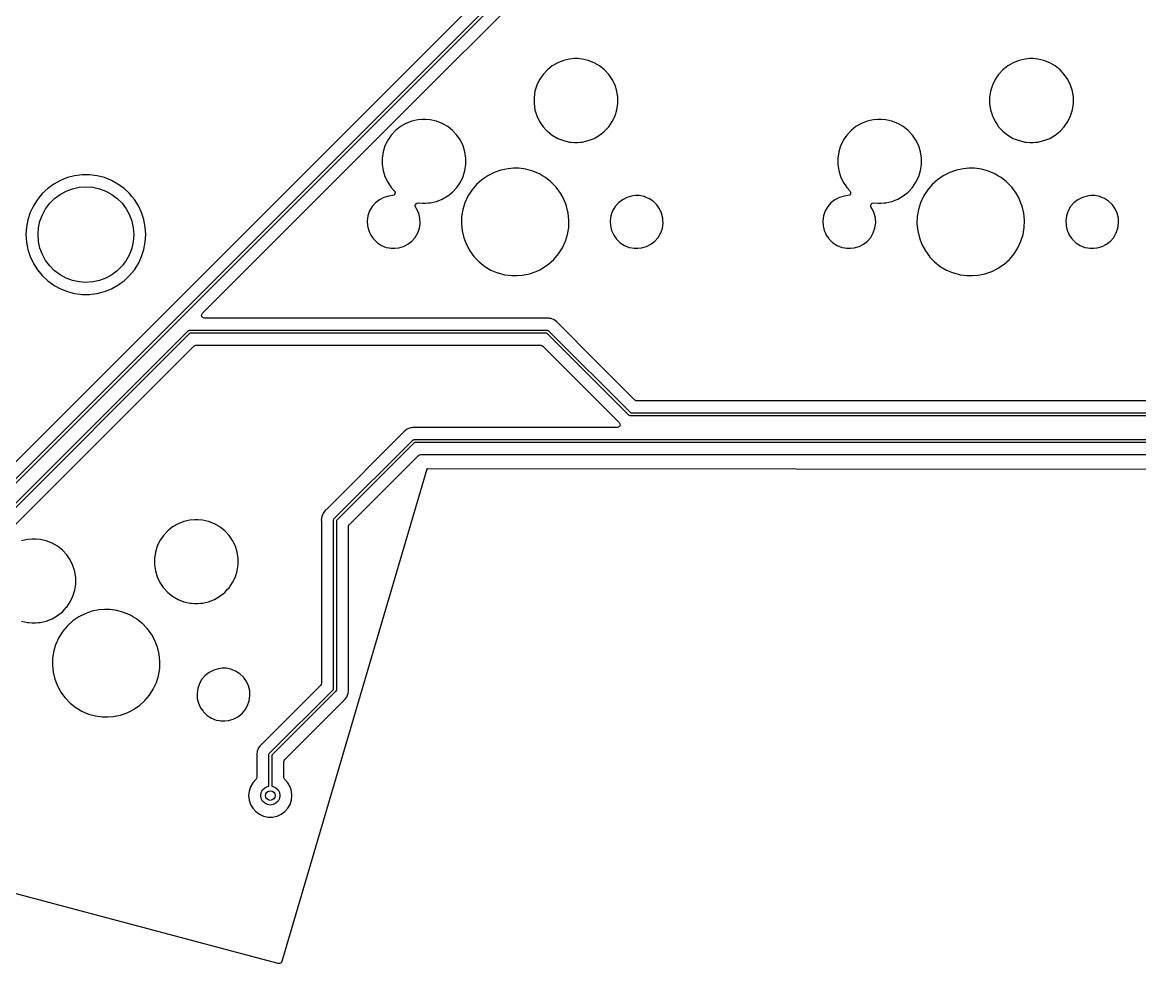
# Model space of a CAD drawing. Extents: x 30 to 259, y -142 to -25.
# Drawn here: x 171.08 to 217.8, y -141.74 to -102.38 of the extents above; entities that cross this region are included whole.
import ezdxf

# ---------------------------------------------------------------- set-up
doc = ezdxf.new("R2010")
doc.units = 0
doc.layers.add('BLACK', color=7, linetype='CONTINUOUS')

msp = doc.modelspace()

# ---------------------------------------------------------------- linework, layer by layer
at = {"layer": 'BLACK', "linetype": 'CONTINUOUS'}
for p, q in [((192.336, -99.2201), (163.262, -128.294)), ((163.358, -128.907), (192.722, -99.5421)), ((192.793, -99.6505), (163.447, -128.996)), ((187.375, -105.776), (192.964, -100.187)), ((193.466, -104.063), (193.239, -104.195)), ((193.71, -103.968), (193.466, -104.063)), ((193.966, -103.909), (193.71, -103.968)), ((194.162, -103.894), (193.966, -103.909)), ((194.293, -103.894), (194.162, -103.894)), ((194.162, -103.894), (194.162, -103.894)), ((194.489, -103.909), (194.293, -103.894)), ((194.293, -103.894), (194.293, -103.894)), ((194.745, -103.968), (194.489, -103.909)), ((194.989, -104.063), (194.745, -103.968)), ((195.216, -104.195), (194.989, -104.063)), ((212.516, -104.063), (212.289, -104.195)), ((212.76, -103.968), (212.516, -104.063)), ((213.016, -103.909), (212.76, -103.968)), ((213.212, -103.894), (213.016, -103.909)), ((213.343, -103.894), (213.212, -103.894)), ((213.212, -103.894), (213.212, -103.894)), ((213.539, -103.909), (213.343, -103.894)), ((213.343, -103.894), (213.343, -103.894)), ((213.795, -103.968), (213.539, -103.909)), ((214.039, -104.063), (213.795, -103.968)), ((214.266, -104.195), (214.039, -104.063)), ((192.855, -104.551), (192.755, -104.698)), ((193.034, -104.358), (192.855, -104.551)), ((193.239, -104.195), (193.034, -104.358)), ((195.421, -104.358), (195.216, -104.195)), ((195.216, -104.195), (195.216, -104.195)), ((195.6, -104.551), (195.421, -104.358)), ((195.421, -104.358), (195.421, -104.358)), ((195.421, -104.358), (195.421, -104.358)), ((195.748, -104.767), (195.6, -104.551)), ((195.6, -104.551), (195.6, -104.551)), ((195.6, -104.551), (195.6, -104.551)), ((211.905, -104.551), (211.805, -104.698)), ((212.084, -104.358), (211.905, -104.551)), ((212.289, -104.195), (212.084, -104.358)), ((214.471, -104.358), (214.266, -104.195)), ((214.266, -104.195), (214.266, -104.195)), ((214.65, -104.551), (214.471, -104.358)), ((214.471, -104.358), (214.471, -104.358)), ((214.471, -104.358), (214.471, -104.358)), ((214.798, -104.767), (214.65, -104.551)), ((214.65, -104.551), (214.65, -104.551)), ((214.65, -104.551), (214.65, -104.551)), ((192.593, -105.004), (192.516, -105.254)), ((192.707, -104.767), (192.593, -105.004)), ((192.755, -104.698), (192.707, -104.767)), ((195.862, -105.004), (195.748, -104.767)), ((195.939, -105.254), (195.862, -105.004)), ((211.643, -105.004), (211.566, -105.254)), ((211.757, -104.767), (211.643, -105.004)), ((211.805, -104.698), (211.757, -104.767)), ((214.912, -105.004), (214.798, -104.767)), ((214.989, -105.254), (214.912, -105.004)), ((192.516, -105.254), (192.477, -105.514)), ((192.477, -105.514), (192.477, -105.776)), ((195.978, -105.514), (195.939, -105.254)), ((195.978, -105.776), (195.978, -105.514)), ((211.566, -105.254), (211.527, -105.514)), ((211.527, -105.514), (211.527, -105.776)), ((215.028, -105.514), (214.989, -105.254)), ((215.028, -105.776), (215.028, -105.514)), ((182.479, -110.672), (187.375, -105.776)), ((192.477, -105.776), (192.516, -106.036)), ((192.516, -106.036), (192.593, -106.286)), ((195.862, -106.286), (195.939, -106.036)), ((195.939, -106.036), (195.978, -105.776)), ((211.527, -105.776), (211.566, -106.036)), ((211.566, -106.036), (211.643, -106.286)), ((214.912, -106.286), (214.989, -106.036)), ((214.989, -106.036), (215.028, -105.776)), ((187.36, -106.508), (187.116, -106.603)), ((187.616, -106.449), (187.36, -106.508)), ((187.812, -106.434), (187.616, -106.449)), ((187.943, -106.434), (187.812, -106.434)), ((187.812, -106.434), (187.812, -106.434)), ((188.139, -106.449), (187.943, -106.434)), ((187.943, -106.434), (187.943, -106.434)), ((188.395, -106.508), (188.139, -106.449)), ((188.639, -106.603), (188.395, -106.508)), ((192.593, -106.286), (192.707, -106.523)), ((192.707, -106.523), (192.79, -106.644)), ((195.6, -106.739), (195.748, -106.523)), ((195.748, -106.523), (195.862, -106.286)), ((206.41, -106.508), (206.166, -106.603)), ((206.666, -106.449), (206.41, -106.508)), ((206.862, -106.434), (206.666, -106.449)), ((206.993, -106.434), (206.862, -106.434)), ((206.862, -106.434), (206.862, -106.434)), ((207.189, -106.449), (206.993, -106.434)), ((206.993, -106.434), (206.993, -106.434)), ((207.445, -106.508), (207.189, -106.449)), ((207.689, -106.603), (207.445, -106.508)), ((211.643, -106.286), (211.757, -106.523)), ((211.757, -106.523), (211.84, -106.644)), ((214.65, -106.739), (214.798, -106.523)), ((214.798, -106.523), (214.912, -106.286)), ((186.684, -106.898), (186.505, -107.091)), ((186.889, -106.735), (186.684, -106.898)), ((187.116, -106.603), (186.889, -106.735)), ((188.866, -106.735), (188.639, -106.603)), ((189.071, -106.898), (188.866, -106.735)), ((188.866, -106.735), (188.866, -106.735)), ((189.25, -107.091), (189.071, -106.898)), ((189.071, -106.898), (189.071, -106.898)), ((189.071, -106.898), (189.071, -106.898)), ((192.79, -106.644), (192.855, -106.739)), ((192.855, -106.739), (193.002, -106.898)), ((193.002, -106.898), (193.034, -106.932)), ((193.034, -106.932), (193.239, -107.095)), ((195.216, -107.095), (195.421, -106.932)), ((195.421, -106.932), (195.584, -106.756)), ((195.584, -106.756), (195.6, -106.739)), ((195.6, -106.739), (195.6, -106.739)), ((195.6, -106.739), (195.6, -106.739)), ((205.734, -106.898), (205.555, -107.091)), ((205.939, -106.735), (205.734, -106.898)), ((206.166, -106.603), (205.939, -106.735)), ((207.916, -106.735), (207.689, -106.603)), ((208.121, -106.898), (207.916, -106.735)), ((207.916, -106.735), (207.916, -106.735)), ((208.3, -107.091), (208.121, -106.898)), ((208.121, -106.898), (208.121, -106.898)), ((208.121, -106.898), (208.121, -106.898)), ((211.84, -106.644), (211.905, -106.739)), ((211.905, -106.739), (212.052, -106.898)), ((212.052, -106.898), (212.084, -106.932)), ((212.084, -106.932), (212.289, -107.095)), ((214.266, -107.095), (214.471, -106.932)), ((214.471, -106.932), (214.634, -106.756)), ((214.634, -106.756), (214.65, -106.739)), ((214.65, -106.739), (214.65, -106.739)), ((214.65, -106.739), (214.65, -106.739)), ((186.333, -107.359), (186.243, -107.544)), ((186.357, -107.307), (186.333, -107.359)), ((186.505, -107.091), (186.357, -107.307)), ((189.398, -107.307), (189.25, -107.091)), ((189.25, -107.091), (189.25, -107.091)), ((189.25, -107.091), (189.25, -107.091)), ((189.512, -107.544), (189.398, -107.307)), ((193.239, -107.095), (193.466, -107.227)), ((193.466, -107.227), (193.634, -107.293)), ((193.634, -107.293), (193.672, -107.307)), ((193.672, -107.307), (193.71, -107.322)), ((193.71, -107.322), (193.966, -107.381)), ((193.966, -107.381), (194.022, -107.385)), ((194.022, -107.385), (194.162, -107.395)), ((194.162, -107.395), (194.162, -107.395)), ((194.162, -107.395), (194.293, -107.395)), ((194.293, -107.395), (194.416, -107.386)), ((194.293, -107.395), (194.293, -107.395)), ((194.416, -107.386), (194.489, -107.381)), ((194.489, -107.381), (194.745, -107.322)), ((194.745, -107.322), (194.989, -107.227)), ((194.989, -107.227), (195.216, -107.095)), ((205.383, -107.359), (205.293, -107.544)), ((205.407, -107.307), (205.383, -107.359)), ((205.555, -107.091), (205.407, -107.307)), ((208.448, -107.307), (208.3, -107.091)), ((208.3, -107.091), (208.3, -107.091)), ((208.3, -107.091), (208.3, -107.091)), ((208.562, -107.544), (208.448, -107.307)), ((212.289, -107.095), (212.516, -107.227)), ((212.516, -107.227), (212.684, -107.293)), ((212.684, -107.293), (212.722, -107.307)), ((212.722, -107.307), (212.76, -107.322)), ((212.76, -107.322), (213.016, -107.381)), ((213.016, -107.381), (213.072, -107.385)), ((213.072, -107.385), (213.212, -107.395)), ((213.212, -107.395), (213.212, -107.395)), ((213.212, -107.395), (213.343, -107.395)), ((213.343, -107.395), (213.466, -107.386)), ((213.343, -107.395), (213.343, -107.395)), ((213.466, -107.386), (213.539, -107.381)), ((213.539, -107.381), (213.795, -107.322)), ((213.795, -107.322), (214.039, -107.227)), ((214.039, -107.227), (214.266, -107.095)), ((186.166, -107.794), (186.127, -108.054)), ((186.243, -107.544), (186.166, -107.794)), ((189.589, -107.794), (189.512, -107.544)), ((189.628, -108.054), (189.589, -107.794)), ((205.216, -107.794), (205.177, -108.054)), ((205.293, -107.544), (205.216, -107.794)), ((208.639, -107.794), (208.562, -107.544)), ((208.678, -108.054), (208.639, -107.794)), ((186.127, -108.054), (186.127, -108.316)), ((186.127, -108.316), (186.166, -108.576)), ((189.589, -108.576), (189.628, -108.316)), ((189.628, -108.316), (189.628, -108.054)), ((205.177, -108.054), (205.177, -108.316)), ((205.177, -108.316), (205.216, -108.576)), ((208.639, -108.576), (208.678, -108.316)), ((208.678, -108.316), (208.678, -108.054)), ((173.267, -108.791), (172.962, -108.869)), ((173.579, -108.751), (173.267, -108.791)), ((173.893, -108.751), (173.579, -108.751)), ((173.579, -108.751), (173.579, -108.751)), ((174.205, -108.791), (173.893, -108.751)), ((173.893, -108.751), (173.893, -108.751)), ((174.51, -108.869), (174.205, -108.791)), ((186.166, -108.576), (186.243, -108.826)), ((186.243, -108.826), (186.357, -109.063)), ((189.398, -109.063), (189.512, -108.826)), ((189.512, -108.826), (189.589, -108.576)), ((190.541, -108.79), (190.293, -108.96)), ((190.809, -108.654), (190.541, -108.79)), ((191.093, -108.555), (190.809, -108.654)), ((191.388, -108.496), (191.093, -108.555)), ((191.612, -108.481), (191.388, -108.496)), ((191.838, -108.481), (191.612, -108.481)), ((191.612, -108.481), (191.612, -108.481)), ((192.136, -108.521), (191.838, -108.481)), ((192.425, -108.6), (192.136, -108.521)), ((192.136, -108.521), (192.136, -108.521)), ((192.136, -108.521), (192.136, -108.521)), ((192.521, -108.641), (192.425, -108.6)), ((192.702, -108.717), (192.521, -108.641)), ((192.826, -108.791), (192.702, -108.717)), ((192.961, -108.87), (192.826, -108.791)), ((205.216, -108.576), (205.293, -108.826)), ((205.293, -108.826), (205.407, -109.063)), ((208.448, -109.063), (208.562, -108.826)), ((208.562, -108.826), (208.639, -108.576)), ((209.591, -108.79), (209.343, -108.96)), ((209.859, -108.654), (209.591, -108.79)), ((210.143, -108.555), (209.859, -108.654)), ((210.438, -108.496), (210.143, -108.555)), ((210.662, -108.481), (210.438, -108.496)), ((210.888, -108.481), (210.662, -108.481)), ((210.662, -108.481), (210.662, -108.481)), ((211.186, -108.521), (210.888, -108.481)), ((211.475, -108.6), (211.186, -108.521)), ((211.186, -108.521), (211.186, -108.521)), ((211.186, -108.521), (211.186, -108.521)), ((211.571, -108.641), (211.475, -108.6)), ((211.752, -108.717), (211.571, -108.641)), ((211.876, -108.791), (211.752, -108.717)), ((212.011, -108.87), (211.876, -108.791)), ((172.139, -109.322), (171.91, -109.537)), ((172.394, -109.137), (172.139, -109.322)), ((172.669, -108.985), (172.394, -109.137)), ((172.962, -108.869), (172.669, -108.985)), ((173.173, -109.333), (173.451, -109.272)), ((173.451, -109.272), (173.736, -109.252)), ((173.736, -109.252), (174.021, -109.272)), ((174.021, -109.272), (174.299, -109.333)), ((174.803, -108.985), (174.51, -108.869)), ((175.078, -109.137), (174.803, -108.985)), ((175.333, -109.322), (175.078, -109.137)), ((175.562, -109.537), (175.333, -109.322)), ((186.357, -109.063), (186.458, -109.211)), ((186.458, -109.211), (186.505, -109.279)), ((186.505, -109.279), (186.521, -109.296)), ((186.521, -109.296), (186.632, -109.416)), ((189.071, -109.472), (189.234, -109.296)), ((189.234, -109.296), (189.25, -109.279)), ((189.25, -109.279), (189.398, -109.063)), ((189.25, -109.279), (189.25, -109.279)), ((189.25, -109.279), (189.25, -109.279)), ((190.071, -109.161), (189.877, -109.391)), ((190.293, -108.96), (190.071, -109.161)), ((193.178, -109.042), (192.961, -108.87)), ((193.196, -109.057), (193.178, -109.042)), ((193.405, -109.273), (193.196, -109.057)), ((193.584, -109.515), (193.405, -109.273)), ((205.407, -109.063), (205.508, -109.211)), ((205.508, -109.211), (205.555, -109.279)), ((205.555, -109.279), (205.571, -109.296)), ((205.571, -109.296), (205.682, -109.416)), ((208.121, -109.472), (208.284, -109.296)), ((208.284, -109.296), (208.3, -109.279)), ((208.3, -109.279), (208.448, -109.063)), ((208.3, -109.279), (208.3, -109.279)), ((208.3, -109.279), (208.3, -109.279)), ((209.121, -109.161), (208.927, -109.391)), ((209.343, -108.96), (209.121, -109.161)), ((212.228, -109.042), (212.011, -108.87)), ((212.246, -109.057), (212.228, -109.042)), ((212.455, -109.273), (212.246, -109.057)), ((212.634, -109.515), (212.455, -109.273)), ((171.709, -109.779), (171.54, -110.045)), ((171.91, -109.537), (171.709, -109.779)), ((172.225, -109.942), (172.426, -109.741)), ((172.426, -109.741), (172.655, -109.569)), ((172.655, -109.569), (172.905, -109.433)), ((172.905, -109.433), (173.173, -109.333)), ((174.299, -109.333), (174.567, -109.433)), ((174.567, -109.433), (174.817, -109.569)), ((174.817, -109.569), (175.046, -109.741)), ((175.046, -109.741), (175.247, -109.942)), ((175.664, -109.66), (175.562, -109.537)), ((175.763, -109.779), (175.664, -109.66)), ((175.932, -110.045), (175.763, -109.779)), ((186.009, -109.794), (185.844, -109.924)), ((186.196, -109.698), (186.009, -109.794)), ((186.398, -109.639), (186.196, -109.698)), ((186.553, -109.624), (186.398, -109.639)), ((186.616, -109.599), (186.553, -109.624)), ((186.657, -109.545), (186.616, -109.599)), ((186.632, -109.416), (186.663, -109.477)), ((186.663, -109.477), (186.657, -109.545)), ((188.395, -109.862), (188.639, -109.767)), ((188.639, -109.767), (188.866, -109.635)), ((188.866, -109.635), (189.071, -109.472)), ((189.715, -109.644), (189.588, -109.917)), ((189.877, -109.391), (189.715, -109.644)), ((193.678, -109.687), (193.584, -109.515)), ((193.728, -109.778), (193.678, -109.687)), ((193.789, -109.937), (193.728, -109.778)), ((196.169, -109.794), (196.004, -109.924)), ((196.356, -109.698), (196.169, -109.794)), ((196.558, -109.639), (196.356, -109.698)), ((196.628, -109.632), (196.558, -109.639)), ((196.715, -109.624), (196.628, -109.632)), ((196.873, -109.624), (196.715, -109.624)), ((197.079, -109.663), (196.873, -109.624)), ((196.873, -109.624), (196.873, -109.624)), ((197.128, -109.683), (197.079, -109.663)), ((197.079, -109.663), (197.079, -109.663)), ((197.079, -109.663), (197.079, -109.663)), ((197.274, -109.742), (197.128, -109.683)), ((197.451, -109.855), (197.274, -109.742)), ((205.059, -109.794), (204.894, -109.924)), ((205.246, -109.698), (205.059, -109.794)), ((205.448, -109.639), (205.246, -109.698)), ((205.603, -109.624), (205.448, -109.639)), ((205.666, -109.599), (205.603, -109.624)), ((205.707, -109.545), (205.666, -109.599)), ((205.682, -109.416), (205.713, -109.477)), ((205.713, -109.477), (205.707, -109.545)), ((207.445, -109.862), (207.689, -109.767)), ((207.689, -109.767), (207.916, -109.635)), ((207.916, -109.635), (208.121, -109.472)), ((208.765, -109.644), (208.638, -109.917)), ((208.927, -109.391), (208.765, -109.644)), ((212.728, -109.687), (212.634, -109.515)), ((212.778, -109.778), (212.728, -109.687)), ((212.839, -109.937), (212.778, -109.778)), ((215.219, -109.794), (215.054, -109.924)), ((215.406, -109.698), (215.219, -109.794)), ((215.608, -109.639), (215.406, -109.698)), ((215.678, -109.632), (215.608, -109.639)), ((215.765, -109.624), (215.678, -109.632)), ((215.923, -109.624), (215.765, -109.624)), ((216.129, -109.663), (215.923, -109.624)), ((215.923, -109.624), (215.923, -109.624)), ((216.178, -109.683), (216.129, -109.663)), ((216.129, -109.663), (216.129, -109.663)), ((216.129, -109.663), (216.129, -109.663)), ((216.324, -109.742), (216.178, -109.683)), ((216.501, -109.855), (216.324, -109.742)), ((171.54, -110.045), (171.406, -110.33)), ((171.917, -110.421), (172.053, -110.171)), ((172.053, -110.171), (172.225, -109.942)), ((175.247, -109.942), (175.419, -110.171)), ((175.419, -110.171), (175.555, -110.421)), ((176.066, -110.33), (175.932, -110.045)), ((185.706, -110.083), (185.601, -110.265)), ((185.844, -109.924), (185.706, -110.083)), ((187.505, -110.053), (187.52, -109.985)), ((187.527, -110.118), (187.505, -110.053)), ((187.52, -109.985), (187.57, -109.937)), ((187.566, -110.172), (187.527, -110.118)), ((187.653, -110.363), (187.566, -110.172)), ((187.566, -110.172), (187.566, -110.172)), ((187.566, -110.172), (187.566, -110.172)), ((187.57, -109.937), (187.638, -109.922)), ((187.638, -109.922), (187.812, -109.935)), ((187.812, -109.935), (187.812, -109.935)), ((187.812, -109.935), (187.943, -109.935)), ((187.943, -109.935), (188.066, -109.926)), ((187.943, -109.935), (187.943, -109.935)), ((188.066, -109.926), (188.139, -109.921)), ((188.139, -109.921), (188.395, -109.862)), ((189.499, -110.204), (189.462, -110.425)), ((189.588, -109.917), (189.499, -110.204)), ((193.836, -110.059), (193.789, -109.937)), ((193.906, -110.351), (193.836, -110.059)), ((195.866, -110.083), (195.761, -110.265)), ((196.004, -109.924), (195.866, -110.083)), ((197.604, -110), (197.451, -109.855)), ((197.451, -109.855), (197.451, -109.855)), ((197.451, -109.855), (197.451, -109.855)), ((197.609, -110.007), (197.604, -110)), ((197.726, -110.172), (197.609, -110.007)), ((197.813, -110.363), (197.726, -110.172)), ((197.726, -110.172), (197.726, -110.172)), ((197.726, -110.172), (197.726, -110.172)), ((204.756, -110.083), (204.651, -110.265)), ((204.894, -109.924), (204.756, -110.083)), ((206.555, -110.053), (206.57, -109.985)), ((206.577, -110.118), (206.555, -110.053)), ((206.57, -109.985), (206.62, -109.937)), ((206.616, -110.172), (206.577, -110.118)), ((206.703, -110.363), (206.616, -110.172)), ((206.616, -110.172), (206.616, -110.172)), ((206.616, -110.172), (206.616, -110.172)), ((206.62, -109.937), (206.688, -109.922)), ((206.688, -109.922), (206.862, -109.935)), ((206.862, -109.935), (206.862, -109.935)), ((206.862, -109.935), (206.993, -109.935)), ((206.993, -109.935), (207.116, -109.926)), ((206.993, -109.935), (206.993, -109.935)), ((207.116, -109.926), (207.189, -109.921)), ((207.189, -109.921), (207.445, -109.862)), ((208.549, -110.204), (208.512, -110.425)), ((208.638, -109.917), (208.549, -110.204)), ((212.886, -110.059), (212.839, -109.937)), ((212.956, -110.351), (212.886, -110.059)), ((214.916, -110.083), (214.811, -110.265)), ((215.054, -109.924), (214.916, -110.083)), ((216.654, -110), (216.501, -109.855)), ((216.501, -109.855), (216.501, -109.855)), ((216.501, -109.855), (216.501, -109.855)), ((216.659, -110.007), (216.654, -110)), ((216.776, -110.172), (216.659, -110.007)), ((216.863, -110.363), (216.776, -110.172)), ((216.776, -110.172), (216.776, -110.172)), ((216.776, -110.172), (216.776, -110.172)), ((171.309, -110.629), (171.25, -110.938)), ((171.406, -110.33), (171.309, -110.629)), ((171.756, -110.967), (171.817, -110.689)), ((171.817, -110.689), (171.917, -110.421)), ((175.555, -110.421), (175.655, -110.689)), ((175.655, -110.689), (175.716, -110.967)), ((176.079, -110.371), (176.066, -110.33)), ((176.16, -110.621), (176.079, -110.371)), ((176.163, -110.629), (176.16, -110.621)), ((176.222, -110.938), (176.163, -110.629)), ((178.611, -114.54), (182.479, -110.672)), ((185.532, -110.464), (185.502, -110.672)), ((185.502, -110.672), (185.512, -110.882)), ((185.601, -110.265), (185.532, -110.464)), ((187.703, -110.568), (187.653, -110.363)), ((187.713, -110.778), (187.703, -110.568)), ((189.449, -110.5), (189.44, -110.778)), ((189.462, -110.425), (189.449, -110.5)), ((193.936, -110.65), (193.906, -110.351)), ((193.926, -110.95), (193.935, -110.672)), ((193.935, -110.672), (193.936, -110.65)), ((195.692, -110.464), (195.662, -110.672)), ((195.662, -110.672), (195.672, -110.882)), ((195.761, -110.265), (195.692, -110.464)), ((197.863, -110.568), (197.813, -110.363)), ((197.868, -110.672), (197.863, -110.568)), ((197.873, -110.778), (197.868, -110.672)), ((204.582, -110.464), (204.552, -110.672)), ((204.552, -110.672), (204.562, -110.882)), ((204.651, -110.265), (204.582, -110.464)), ((206.753, -110.568), (206.703, -110.363)), ((206.763, -110.778), (206.753, -110.568)), ((208.499, -110.5), (208.49, -110.778)), ((208.512, -110.425), (208.499, -110.5)), ((212.986, -110.65), (212.956, -110.351)), ((212.976, -110.95), (212.985, -110.672)), ((212.985, -110.672), (212.986, -110.65)), ((214.742, -110.464), (214.712, -110.672)), ((214.712, -110.672), (214.722, -110.882)), ((214.811, -110.265), (214.742, -110.464)), ((216.913, -110.568), (216.863, -110.363)), ((216.918, -110.672), (216.913, -110.568)), ((216.923, -110.778), (216.918, -110.672)), ((171.25, -110.938), (171.231, -111.252)), ((171.736, -111.252), (171.756, -110.967)), ((175.716, -110.967), (175.736, -111.252)), ((176.241, -111.252), (176.222, -110.938)), ((185.512, -110.882), (185.526, -110.938)), ((185.526, -110.938), (185.562, -111.087)), ((185.562, -111.087), (185.609, -111.189)), ((185.609, -111.189), (185.649, -111.278)), ((187.509, -111.367), (187.614, -111.185)), ((187.614, -111.185), (187.683, -110.986)), ((187.683, -110.986), (187.709, -110.8)), ((187.709, -110.8), (187.713, -110.778)), ((189.44, -110.778), (189.439, -110.8)), ((189.439, -110.8), (189.469, -111.099)), ((189.469, -111.099), (189.539, -111.391)), ((193.876, -111.246), (193.926, -110.95)), ((195.672, -110.882), (195.686, -110.938)), ((195.686, -110.938), (195.722, -111.087)), ((195.722, -111.087), (195.769, -111.189)), ((195.769, -111.189), (195.809, -111.278)), ((197.669, -111.367), (197.774, -111.185)), ((197.774, -111.185), (197.843, -110.986)), ((197.843, -110.986), (197.873, -110.778)), ((204.562, -110.882), (204.576, -110.938)), ((204.576, -110.938), (204.612, -111.087)), ((204.612, -111.087), (204.659, -111.189)), ((204.659, -111.189), (204.699, -111.278)), ((206.559, -111.367), (206.664, -111.185)), ((206.664, -111.185), (206.733, -110.986)), ((206.733, -110.986), (206.759, -110.8)), ((206.759, -110.8), (206.763, -110.778)), ((208.49, -110.778), (208.489, -110.8)), ((208.489, -110.8), (208.519, -111.099)), ((208.519, -111.099), (208.589, -111.391)), ((212.926, -111.246), (212.976, -110.95)), ((214.722, -110.882), (214.736, -110.938)), ((214.736, -110.938), (214.772, -111.087)), ((214.772, -111.087), (214.819, -111.189)), ((214.819, -111.189), (214.859, -111.278)), ((216.719, -111.367), (216.824, -111.185)), ((216.824, -111.185), (216.893, -110.986)), ((216.893, -110.986), (216.923, -110.778)), ((171.231, -111.252), (171.25, -111.566)), ((171.25, -111.566), (171.309, -111.875)), ((171.756, -111.537), (171.736, -111.252)), ((171.817, -111.815), (171.756, -111.537)), ((175.716, -111.537), (175.655, -111.815)), ((175.736, -111.252), (175.716, -111.537)), ((176.163, -111.875), (176.222, -111.566)), ((176.222, -111.566), (176.241, -111.252)), ((185.649, -111.278), (185.751, -111.421)), ((185.751, -111.421), (185.771, -111.45)), ((185.771, -111.45), (185.924, -111.595)), ((185.924, -111.595), (185.924, -111.595)), ((185.924, -111.595), (185.924, -111.595)), ((185.924, -111.595), (186.101, -111.708)), ((187.019, -111.752), (187.206, -111.656)), ((187.206, -111.656), (187.371, -111.526)), ((187.371, -111.526), (187.509, -111.367)), ((189.539, -111.391), (189.647, -111.672)), ((193.66, -111.806), (193.787, -111.533)), ((193.787, -111.533), (193.876, -111.246)), ((195.809, -111.278), (195.911, -111.421)), ((195.911, -111.421), (195.931, -111.45)), ((195.931, -111.45), (196.084, -111.595)), ((196.084, -111.595), (196.084, -111.595)), ((196.084, -111.595), (196.084, -111.595)), ((196.084, -111.595), (196.261, -111.708)), ((197.179, -111.752), (197.366, -111.656)), ((197.366, -111.656), (197.531, -111.526)), ((197.531, -111.526), (197.669, -111.367)), ((204.699, -111.278), (204.801, -111.421)), ((204.801, -111.421), (204.821, -111.45)), ((204.821, -111.45), (204.974, -111.595)), ((204.974, -111.595), (204.974, -111.595)), ((204.974, -111.595), (204.974, -111.595)), ((204.974, -111.595), (205.151, -111.708)), ((206.069, -111.752), (206.256, -111.656)), ((206.256, -111.656), (206.421, -111.526)), ((206.421, -111.526), (206.559, -111.367)), ((208.589, -111.391), (208.697, -111.672)), ((212.71, -111.806), (212.837, -111.533)), ((212.837, -111.533), (212.926, -111.246)), ((214.859, -111.278), (214.961, -111.421)), ((214.961, -111.421), (214.981, -111.45)), ((214.981, -111.45), (215.134, -111.595)), ((215.134, -111.595), (215.134, -111.595)), ((215.134, -111.595), (215.134, -111.595)), ((215.134, -111.595), (215.311, -111.708)), ((216.229, -111.752), (216.416, -111.656)), ((216.416, -111.656), (216.581, -111.526)), ((216.581, -111.526), (216.719, -111.367)), ((171.309, -111.875), (171.404, -112.167)), ((171.917, -112.083), (171.817, -111.815)), ((172.053, -112.333), (171.917, -112.083)), ((175.555, -112.083), (175.419, -112.333)), ((175.655, -111.815), (175.555, -112.083)), ((176.066, -112.174), (176.163, -111.875)), ((186.101, -111.708), (186.101, -111.708)), ((186.101, -111.708), (186.296, -111.787)), ((186.296, -111.787), (186.425, -111.811)), ((186.425, -111.811), (186.502, -111.826)), ((186.502, -111.826), (186.502, -111.826)), ((186.502, -111.826), (186.66, -111.826)), ((186.66, -111.826), (186.817, -111.811)), ((186.66, -111.826), (186.66, -111.826)), ((186.817, -111.811), (187.019, -111.752)), ((189.647, -111.672), (189.791, -111.935)), ((189.791, -111.935), (189.963, -112.168)), ((193.304, -112.289), (193.498, -112.059)), ((193.498, -112.059), (193.66, -111.806)), ((196.261, -111.708), (196.261, -111.708)), ((196.261, -111.708), (196.456, -111.787)), ((196.456, -111.787), (196.585, -111.811)), ((196.585, -111.811), (196.662, -111.826)), ((196.662, -111.826), (196.662, -111.826)), ((196.662, -111.826), (196.82, -111.826)), ((196.82, -111.826), (196.977, -111.811)), ((196.82, -111.826), (196.82, -111.826)), ((196.977, -111.811), (197.179, -111.752)), ((205.151, -111.708), (205.151, -111.708)), ((205.151, -111.708), (205.346, -111.787)), ((205.346, -111.787), (205.475, -111.811)), ((205.475, -111.811), (205.552, -111.826)), ((205.552, -111.826), (205.552, -111.826)), ((205.552, -111.826), (205.71, -111.826)), ((205.71, -111.826), (205.867, -111.811)), ((205.71, -111.826), (205.71, -111.826)), ((205.867, -111.811), (206.069, -111.752)), ((208.697, -111.672), (208.841, -111.935)), ((208.841, -111.935), (209.013, -112.168)), ((212.354, -112.289), (212.548, -112.059)), ((212.548, -112.059), (212.71, -111.806)), ((215.311, -111.708), (215.311, -111.708)), ((215.311, -111.708), (215.506, -111.787)), ((215.506, -111.787), (215.635, -111.811)), ((215.635, -111.811), (215.712, -111.826)), ((215.712, -111.826), (215.712, -111.826)), ((215.712, -111.826), (215.87, -111.826)), ((215.87, -111.826), (216.027, -111.811)), ((215.87, -111.826), (215.87, -111.826)), ((216.027, -111.811), (216.229, -111.752)), ((171.404, -112.167), (171.406, -112.174)), ((171.406, -112.174), (171.528, -112.433)), ((171.528, -112.433), (171.54, -112.459)), ((171.54, -112.459), (171.709, -112.725)), ((172.225, -112.562), (172.053, -112.333)), ((172.426, -112.763), (172.225, -112.562)), ((175.247, -112.562), (175.046, -112.763)), ((175.419, -112.333), (175.247, -112.562)), ((175.763, -112.725), (175.932, -112.459)), ((175.932, -112.459), (176.066, -112.174)), ((189.963, -112.168), (189.97, -112.177)), ((189.97, -112.177), (190.179, -112.393)), ((190.179, -112.393), (190.414, -112.58)), ((190.414, -112.58), (190.673, -112.733)), ((192.892, -112.621), (193.082, -112.49)), ((193.082, -112.49), (193.304, -112.289)), ((209.013, -112.168), (209.02, -112.177)), ((209.02, -112.177), (209.229, -112.393)), ((209.229, -112.393), (209.464, -112.58)), ((209.464, -112.58), (209.723, -112.733)), ((211.942, -112.621), (212.132, -112.49)), ((212.132, -112.49), (212.354, -112.289)), ((171.709, -112.725), (171.91, -112.967)), ((171.91, -112.967), (172.139, -113.182)), ((172.655, -112.935), (172.426, -112.763)), ((172.905, -113.071), (172.655, -112.935)), ((174.817, -112.935), (174.567, -113.071)), ((175.046, -112.763), (174.817, -112.935)), ((175.333, -113.182), (175.562, -112.967)), ((175.562, -112.967), (175.763, -112.725)), ((175.562, -112.967), (175.562, -112.967)), ((175.562, -112.967), (175.562, -112.967)), ((190.673, -112.733), (190.95, -112.85)), ((190.95, -112.85), (190.95, -112.85)), ((190.95, -112.85), (190.95, -112.85)), ((190.95, -112.85), (190.978, -112.858)), ((190.978, -112.858), (191.239, -112.929)), ((191.239, -112.929), (191.537, -112.969)), ((191.537, -112.969), (191.763, -112.969)), ((191.763, -112.969), (191.987, -112.954)), ((191.763, -112.969), (191.763, -112.969)), ((191.987, -112.954), (192.063, -112.939)), ((192.063, -112.939), (192.282, -112.894)), ((192.282, -112.894), (192.566, -112.796)), ((192.566, -112.796), (192.715, -112.72)), ((192.715, -112.72), (192.834, -112.66)), ((192.834, -112.66), (192.892, -112.621)), ((209.723, -112.733), (210, -112.85)), ((210, -112.85), (210, -112.85)), ((210, -112.85), (210, -112.85)), ((210, -112.85), (210.028, -112.858)), ((210.028, -112.858), (210.289, -112.929)), ((210.289, -112.929), (210.587, -112.969)), ((210.587, -112.969), (210.813, -112.969)), ((210.813, -112.969), (211.037, -112.954)), ((210.813, -112.969), (210.813, -112.969)), ((211.037, -112.954), (211.113, -112.939)), ((211.113, -112.939), (211.332, -112.894)), ((211.332, -112.894), (211.616, -112.796)), ((211.616, -112.796), (211.765, -112.72)), ((211.765, -112.72), (211.884, -112.66)), ((211.884, -112.66), (211.942, -112.621)), ((172.139, -113.182), (172.394, -113.367)), ((172.394, -113.367), (172.434, -113.389)), ((172.434, -113.389), (172.669, -113.519)), ((172.669, -113.519), (172.784, -113.564)), ((173.173, -113.171), (172.905, -113.071)), ((173.451, -113.232), (173.173, -113.171)), ((173.736, -113.252), (173.451, -113.232)), ((174.021, -113.232), (173.736, -113.252)), ((174.299, -113.171), (174.021, -113.232)), ((174.567, -113.071), (174.299, -113.171)), ((174.51, -113.635), (174.803, -113.519)), ((174.803, -113.519), (175.078, -113.367)), ((175.078, -113.367), (175.128, -113.331)), ((175.128, -113.331), (175.333, -113.182)), ((172.784, -113.564), (172.962, -113.635)), ((172.962, -113.635), (173.067, -113.662)), ((173.067, -113.662), (173.267, -113.713)), ((173.267, -113.713), (173.5, -113.743)), ((173.5, -113.743), (173.579, -113.752)), ((173.579, -113.752), (173.579, -113.752)), ((173.579, -113.752), (173.893, -113.752)), ((173.893, -113.752), (173.963, -113.744)), ((173.893, -113.752), (173.893, -113.752)), ((173.963, -113.744), (174.205, -113.713)), ((174.205, -113.713), (174.51, -113.635)), ((178.577, -114.647), (178.581, -114.59)), ((178.599, -114.701), (178.577, -114.647)), ((178.581, -114.59), (178.611, -114.54)), ((178.643, -114.738), (178.599, -114.701)), ((178.699, -114.752), (178.643, -114.738)), ((192.995, -114.752), (178.699, -114.752)), ((193.011, -114.751), (192.995, -114.752)), ((193.04, -114.747), (193.011, -114.751)), ((193.077, -114.752), (193.04, -114.747)), ((193.123, -114.758), (193.077, -114.752)), ((193.187, -114.767), (193.123, -114.758)), ((193.324, -114.823), (193.187, -114.767)), ((193.424, -114.9), (193.324, -114.823)), ((193.442, -114.914), (193.424, -114.9)), ((193.459, -114.936), (193.442, -114.914)), ((162.534, -130.746), (178.009, -115.271)), ((178.08, -115.379), (162.605, -130.855)), ((178.009, -115.271), (178.054, -115.252)), ((178.054, -115.252), (193.04, -115.252)), ((193.014, -115.379), (178.08, -115.379)), ((196.453, -118.818), (193.014, -115.379)), ((193.04, -115.252), (193.085, -115.271)), ((193.085, -115.271), (196.524, -118.71)), ((193.46, -114.937), (193.459, -114.936)), ((193.471, -114.949), (193.46, -114.937)), ((195.092, -116.57), (193.471, -114.949)), ((166.358, -127.81), (178.251, -115.916)), ((178.251, -115.916), (178.292, -115.889)), ((178.292, -115.889), (178.339, -115.88)), ((178.339, -115.88), (192.755, -115.88)), ((192.755, -115.88), (192.802, -115.889)), ((192.802, -115.889), (192.843, -115.916)), ((192.843, -115.916), (196.039, -119.112)), ((196.695, -118.173), (195.092, -116.57)), ((196.735, -118.2), (196.695, -118.173)), ((196.782, -118.209), (196.735, -118.2)), ((235.446, -118.209), (196.782, -118.209)), ((196.039, -119.112), (196.069, -119.162)), ((196.466, -118.824), (196.453, -118.818)), ((196.498, -118.837), (196.466, -118.824)), ((255.954, -118.837), (196.498, -118.837)), ((196.524, -118.71), (255.901, -118.71)), ((187.021, -119.521), (183.783, -122.759)), ((187.032, -119.509), (187.021, -119.521)), ((187.05, -119.486), (187.032, -119.509)), ((187.168, -119.395), (187.05, -119.486)), ((187.305, -119.339), (187.168, -119.395)), ((187.36, -119.331), (187.305, -119.339)), ((187.415, -119.324), (187.36, -119.331)), ((187.434, -119.322), (187.415, -119.324)), ((187.452, -119.319), (187.434, -119.322)), ((187.481, -119.323), (187.452, -119.319)), ((187.452, -119.319), (187.452, -119.319)), ((187.497, -119.324), (187.481, -119.323)), ((195.951, -119.324), (187.497, -119.324)), ((196.007, -119.31), (195.951, -119.324)), ((196.051, -119.273), (196.007, -119.31)), ((196.073, -119.219), (196.051, -119.273)), ((196.069, -119.162), (196.073, -119.219)), ((184.105, -123.145), (187.407, -119.843)), ((187.478, -119.951), (184.213, -123.216)), ((187.407, -119.843), (187.452, -119.825)), ((187.407, -119.843), (187.407, -119.843)), ((187.452, -119.825), (256.514, -119.825)), ((256.54, -119.951), (187.478, -119.951)), ((184.75, -123.387), (187.649, -120.488)), ((187.649, -120.488), (187.69, -120.461)), ((187.69, -120.461), (187.737, -120.452)), ((187.737, -120.452), (256.495, -120.452)), ((187.995, -121.067), (181.934, -141.658)), ((187.996, -121.059), (187.995, -121.067)), ((187.997, -121.055), (187.996, -121.059)), ((187.999, -121.05), (187.997, -121.055)), ((188, -121.049), (187.999, -121.05)), ((188.006, -121.049), (188, -121.049)), ((188, -121.049), (188, -121.049)), ((188.011, -121.048), (188.006, -121.049)), ((188.018, -121.05), (188.011, -121.048)), ((258.7, -121.124), (188.018, -121.05)), ((183.713, -122.834), (183.657, -122.906)), ((183.748, -122.788), (183.713, -122.834)), ((183.713, -122.834), (183.713, -122.834)), ((183.771, -122.77), (183.748, -122.788)), ((183.783, -122.759), (183.771, -122.77)), ((177.835, -123.25), (177.59, -123.346)), ((178.09, -123.192), (177.835, -123.25)), ((178.287, -123.177), (178.09, -123.192)), ((178.418, -123.177), (178.287, -123.177)), ((178.287, -123.177), (178.287, -123.177)), ((178.614, -123.192), (178.418, -123.177)), ((178.418, -123.177), (178.418, -123.177)), ((178.87, -123.25), (178.614, -123.192)), ((179.114, -123.346), (178.87, -123.25)), ((183.601, -123.043), (183.581, -123.19)), ((183.581, -123.19), (183.585, -123.219)), ((183.585, -123.219), (183.586, -123.235)), ((183.586, -123.235), (183.586, -130.017)), ((183.657, -122.906), (183.601, -123.043)), ((184.087, -123.19), (184.105, -123.145)), ((184.087, -130.276), (184.087, -123.19)), ((184.105, -123.145), (184.105, -123.145)), ((184.213, -123.216), (184.213, -130.302)), ((177.158, -123.641), (176.98, -123.833)), ((177.363, -123.478), (177.158, -123.641)), ((177.59, -123.346), (177.363, -123.478)), ((179.341, -123.478), (179.114, -123.346)), ((179.351, -123.485), (179.341, -123.478)), ((179.546, -123.641), (179.351, -123.485)), ((179.725, -123.833), (179.546, -123.641)), ((179.546, -123.641), (179.546, -123.641)), ((179.546, -123.641), (179.546, -123.641)), ((184.714, -123.475), (184.723, -123.428)), ((184.714, -130.257), (184.714, -123.475)), ((184.723, -123.428), (184.75, -123.387)), ((171.299, -124.002), (171.044, -124.06)), ((171.496, -123.987), (171.299, -124.002)), ((171.627, -123.987), (171.496, -123.987)), ((171.496, -123.987), (171.496, -123.987)), ((171.823, -124.002), (171.627, -123.987)), ((171.627, -123.987), (171.627, -123.987)), ((172.078, -124.06), (171.823, -124.002)), ((172.323, -124.156), (172.078, -124.06)), ((172.55, -124.287), (172.323, -124.156)), ((176.832, -124.05), (176.718, -124.287)), ((176.924, -123.916), (176.832, -124.05)), ((176.98, -123.833), (176.924, -123.916)), ((179.872, -124.05), (179.725, -123.833)), ((179.725, -123.833), (179.725, -123.833)), ((179.725, -123.833), (179.725, -123.833)), ((179.986, -124.287), (179.872, -124.05)), ((172.755, -124.451), (172.55, -124.287)), ((172.55, -124.287), (172.55, -124.287)), ((172.933, -124.643), (172.755, -124.451)), ((172.755, -124.451), (172.755, -124.451)), ((172.755, -124.451), (172.755, -124.451)), ((172.934, -124.643), (172.933, -124.643)), ((173.081, -124.86), (172.934, -124.643)), ((172.934, -124.643), (172.934, -124.643)), ((176.641, -124.537), (176.602, -124.797)), ((176.718, -124.287), (176.641, -124.537)), ((180.063, -124.537), (179.986, -124.287)), ((180.103, -124.797), (180.063, -124.537)), ((173.177, -125.059), (173.081, -124.86)), ((173.195, -125.097), (173.177, -125.059)), ((173.272, -125.347), (173.195, -125.097)), ((176.602, -124.797), (176.602, -125.059)), ((176.602, -125.059), (176.641, -125.319)), ((180.063, -125.319), (180.103, -125.059)), ((180.103, -125.059), (180.103, -124.797)), ((173.312, -125.607), (173.272, -125.347)), ((173.312, -125.869), (173.312, -125.607)), ((176.641, -125.319), (176.718, -125.569)), ((176.718, -125.569), (176.832, -125.806)), ((179.872, -125.806), (179.986, -125.569)), ((179.986, -125.569), (180.063, -125.319)), ((173.195, -126.379), (173.272, -126.128)), ((173.272, -126.128), (173.312, -125.869)), ((176.832, -125.806), (176.968, -126.005)), ((176.968, -126.005), (176.98, -126.022)), ((176.98, -126.022), (177.158, -126.215)), ((179.546, -126.215), (179.651, -126.101)), ((179.651, -126.101), (179.725, -126.022)), ((179.725, -126.022), (179.872, -125.806)), ((179.725, -126.022), (179.725, -126.022)), ((179.725, -126.022), (179.725, -126.022)), ((173.081, -126.616), (173.195, -126.379)), ((177.158, -126.215), (177.158, -126.215)), ((177.158, -126.215), (177.363, -126.378)), ((177.363, -126.378), (177.59, -126.509)), ((177.59, -126.509), (177.835, -126.605)), ((177.835, -126.605), (178.09, -126.664)), ((178.614, -126.664), (178.87, -126.605)), ((178.87, -126.605), (179.114, -126.509)), ((179.114, -126.509), (179.341, -126.378)), ((179.341, -126.378), (179.546, -126.215)), ((172.55, -127.188), (172.755, -127.025)), ((172.755, -127.025), (172.931, -126.835)), ((172.931, -126.835), (172.933, -126.832)), ((172.933, -126.832), (172.934, -126.832)), ((172.934, -126.832), (173.081, -126.616)), ((172.934, -126.832), (172.934, -126.832)), ((173.99, -127.008), (173.706, -127.106)), ((174.284, -126.948), (173.99, -127.008)), ((174.509, -126.933), (174.284, -126.948)), ((174.734, -126.933), (174.509, -126.933)), ((174.509, -126.933), (174.509, -126.933)), ((175.032, -126.973), (174.734, -126.933)), ((175.322, -127.052), (175.032, -126.973)), ((175.032, -126.973), (175.032, -126.973)), ((175.032, -126.973), (175.032, -126.973)), ((175.417, -127.093), (175.322, -127.052)), ((178.09, -126.664), (178.147, -126.668)), ((178.147, -126.668), (178.287, -126.678)), ((178.287, -126.678), (178.287, -126.678)), ((178.287, -126.678), (178.418, -126.678)), ((178.418, -126.678), (178.54, -126.669)), ((178.418, -126.678), (178.418, -126.678)), ((178.54, -126.669), (178.614, -126.664)), ((171.044, -127.415), (171.299, -127.474)), ((171.299, -127.474), (171.355, -127.478)), ((171.355, -127.478), (171.496, -127.488)), ((171.496, -127.488), (171.496, -127.488)), ((171.496, -127.488), (171.627, -127.488)), ((171.627, -127.488), (171.749, -127.479)), ((171.627, -127.488), (171.627, -127.488)), ((171.749, -127.479), (171.823, -127.474)), ((171.823, -127.474), (172.078, -127.415)), ((172.078, -127.415), (172.323, -127.319)), ((172.323, -127.319), (172.55, -127.188)), ((173.19, -127.412), (172.967, -127.614)), ((173.438, -127.242), (173.19, -127.412)), ((173.706, -127.106), (173.438, -127.242)), ((175.598, -127.17), (175.417, -127.093)), ((175.728, -127.246), (175.598, -127.17)), ((175.857, -127.323), (175.728, -127.246)), ((176.082, -127.501), (175.857, -127.323)), ((176.093, -127.509), (176.082, -127.501)), ((176.302, -127.725), (176.093, -127.509)), ((172.773, -127.843), (172.611, -128.096)), ((172.967, -127.614), (172.773, -127.843)), ((176.48, -127.967), (176.302, -127.725)), ((176.621, -128.224), (176.48, -127.967)), ((172.47, -128.416), (172.396, -128.656)), ((172.485, -128.369), (172.47, -128.416)), ((172.502, -128.332), (172.485, -128.369)), ((172.611, -128.096), (172.502, -128.332)), ((176.624, -128.231), (176.621, -128.224)), ((176.696, -128.416), (176.624, -128.231)), ((176.732, -128.511), (176.696, -128.416)), ((172.396, -128.656), (172.346, -128.952)), ((176.802, -128.803), (176.732, -128.511)), ((176.832, -129.102), (176.802, -128.803)), ((172.346, -128.952), (172.336, -129.253)), ((172.336, -129.253), (172.366, -129.552)), ((176.772, -129.699), (176.822, -129.403)), ((176.822, -129.403), (176.832, -129.102)), ((179.281, -129.406), (179.08, -129.465)), ((179.351, -129.399), (179.281, -129.406)), ((179.438, -129.391), (179.351, -129.399)), ((179.596, -129.391), (179.438, -129.391)), ((179.802, -129.431), (179.596, -129.391)), ((179.596, -129.391), (179.596, -129.391)), ((172.366, -129.552), (172.435, -129.844)), ((172.435, -129.844), (172.543, -130.124)), ((176.683, -129.986), (176.772, -129.699)), ((178.589, -129.85), (178.484, -130.033)), ((178.727, -129.691), (178.589, -129.85)), ((178.893, -129.561), (178.727, -129.691)), ((179.08, -129.465), (178.893, -129.561)), ((179.851, -129.45), (179.802, -129.431)), ((179.802, -129.431), (179.802, -129.431)), ((179.802, -129.431), (179.802, -129.431)), ((179.998, -129.509), (179.851, -129.45)), ((180.175, -129.623), (179.998, -129.509)), ((180.327, -129.768), (180.175, -129.623)), ((180.175, -129.623), (180.175, -129.623)), ((180.175, -129.623), (180.175, -129.623)), ((180.449, -129.939), (180.327, -129.768)), ((180.327, -129.768), (180.327, -129.768)), ((172.543, -130.124), (172.688, -130.388)), ((176.441, -130.44), (176.556, -130.258)), ((176.556, -130.258), (176.683, -129.986)), ((178.416, -130.231), (178.386, -130.44)), ((178.484, -130.033), (178.416, -130.231)), ((180.536, -130.13), (180.449, -129.939)), ((180.449, -129.939), (180.449, -129.939)), ((180.449, -129.939), (180.449, -129.939)), ((180.586, -130.335), (180.536, -130.13)), ((180.596, -130.545), (180.586, -130.335)), ((183.55, -130.105), (181.082, -132.572)), ((181.404, -132.958), (184.087, -130.276)), ((184.195, -130.347), (181.512, -133.029)), ((183.577, -130.064), (183.55, -130.105)), ((183.586, -130.017), (183.577, -130.064)), ((184.213, -130.302), (184.195, -130.347)), ((184.699, -130.449), (184.719, -130.302)), ((184.715, -130.273), (184.714, -130.257)), ((184.719, -130.302), (184.715, -130.273)), ((172.688, -130.388), (172.804, -130.545)), ((172.804, -130.545), (172.866, -130.63)), ((172.866, -130.63), (173.075, -130.846)), ((175.978, -130.943), (176.201, -130.741)), ((176.201, -130.741), (176.395, -130.512)), ((176.395, -130.512), (176.441, -130.44)), ((178.386, -130.44), (178.396, -130.65)), ((178.386, -130.44), (178.386, -130.44)), ((178.396, -130.65), (178.445, -130.854)), ((180.497, -130.952), (180.566, -130.753)), ((180.566, -130.753), (180.596, -130.545)), ((182.649, -132.601), (184.517, -130.733)), ((184.517, -130.733), (184.529, -130.722)), ((184.529, -130.722), (184.552, -130.704)), ((184.552, -130.704), (184.575, -130.675)), ((184.575, -130.675), (184.643, -130.586)), ((184.643, -130.586), (184.699, -130.449)), ((173.075, -130.846), (173.311, -131.032)), ((173.311, -131.032), (173.569, -131.185)), ((173.569, -131.185), (173.846, -131.302)), ((175.178, -131.347), (175.462, -131.248)), ((175.462, -131.248), (175.603, -131.177)), ((175.603, -131.177), (175.73, -131.113)), ((175.73, -131.113), (175.828, -131.045)), ((175.828, -131.045), (175.978, -130.943)), ((178.445, -130.854), (178.486, -130.943)), ((178.486, -130.943), (178.533, -131.045)), ((178.533, -131.045), (178.635, -131.189)), ((178.635, -131.189), (178.655, -131.217)), ((178.655, -131.217), (178.807, -131.362)), ((180.254, -131.293), (180.392, -131.134)), ((180.392, -131.134), (180.497, -130.952)), ((173.846, -131.302), (173.846, -131.302)), ((173.846, -131.302), (173.846, -131.302)), ((173.846, -131.302), (173.847, -131.303)), ((173.847, -131.303), (174.136, -131.382)), ((174.136, -131.382), (174.434, -131.422)), ((174.434, -131.422), (174.659, -131.422)), ((174.659, -131.422), (174.884, -131.407)), ((174.659, -131.422), (174.659, -131.422)), ((174.884, -131.407), (174.957, -131.392)), ((174.957, -131.392), (175.178, -131.347)), ((178.807, -131.362), (178.807, -131.362)), ((178.807, -131.362), (178.807, -131.362)), ((178.807, -131.362), (178.984, -131.476)), ((178.984, -131.476), (178.984, -131.476)), ((178.984, -131.476), (179.179, -131.554)), ((179.179, -131.554), (179.308, -131.579)), ((179.308, -131.579), (179.386, -131.594)), ((179.386, -131.594), (179.386, -131.594)), ((179.386, -131.594), (179.543, -131.594)), ((179.543, -131.594), (179.7, -131.579)), ((179.543, -131.594), (179.543, -131.594)), ((179.7, -131.579), (179.902, -131.519)), ((179.902, -131.519), (180.089, -131.423)), ((180.089, -131.423), (180.254, -131.293)), ((181.011, -132.647), (180.956, -132.719)), ((181.047, -132.601), (181.011, -132.647)), ((181.011, -132.647), (181.011, -132.647)), ((181.07, -132.583), (181.047, -132.601)), ((181.082, -132.572), (181.07, -132.583)), ((182.049, -133.2), (182.649, -132.601)), ((180.899, -132.856), (180.88, -133.003)), ((180.88, -133.003), (180.884, -133.032)), ((180.884, -133.032), (180.885, -133.048)), ((180.885, -133.048), (180.885, -133.946)), ((180.956, -132.719), (180.899, -132.856)), ((181.385, -133.003), (181.404, -132.958)), ((181.385, -134.323), (181.385, -133.003)), ((181.404, -132.958), (181.404, -132.958)), ((181.512, -133.029), (181.512, -134.323)), ((182.013, -133.288), (182.022, -133.241)), ((182.013, -133.946), (182.013, -133.288)), ((182.022, -133.241), (182.049, -133.2)), ((180.852, -134.03), (180.716, -134.181)), ((180.871, -134.003), (180.85, -134.028)), ((180.85, -134.028), (180.852, -134.03)), ((180.885, -133.946), (180.871, -134.003)), ((182.026, -134.003), (182.013, -133.946)), ((182.048, -134.028), (182.026, -134.003)), ((182.046, -134.03), (182.048, -134.028)), ((182.181, -134.181), (182.046, -134.03)), ((180.563, -134.525), (180.543, -134.713)), ((180.622, -134.345), (180.563, -134.525)), ((180.716, -134.181), (180.622, -134.345)), ((181.068, -134.589), (181.125, -134.478)), ((181.125, -134.478), (181.214, -134.389)), ((181.214, -134.389), (181.325, -134.332)), ((181.325, -134.332), (181.385, -134.323)), ((181.512, -134.323), (181.573, -134.332)), ((181.573, -134.332), (181.684, -134.389)), ((181.684, -134.389), (181.773, -134.478)), ((181.773, -134.478), (181.829, -134.589)), ((182.276, -134.345), (182.181, -134.181)), ((182.335, -134.525), (182.276, -134.345)), ((182.276, -134.345), (182.276, -134.345)), ((182.354, -134.713), (182.335, -134.525)), ((180.543, -134.713), (180.563, -134.901)), ((180.563, -134.901), (180.622, -135.081)), ((181.049, -134.713), (181.068, -134.589)), ((181.068, -134.837), (181.049, -134.713)), ((181.125, -134.948), (181.068, -134.837)), ((181.214, -135.037), (181.125, -134.948)), ((181.773, -134.948), (181.684, -135.037)), ((181.829, -134.837), (181.773, -134.948)), ((181.829, -134.589), (181.849, -134.713)), ((181.849, -134.713), (181.829, -134.837)), ((182.276, -135.081), (182.335, -134.901)), ((182.335, -134.901), (182.354, -134.713)), ((180.622, -135.081), (180.716, -135.245)), ((180.716, -135.245), (180.843, -135.386)), ((180.843, -135.386), (180.996, -135.497)), ((181.325, -135.093), (181.214, -135.037)), ((181.449, -135.113), (181.325, -135.093)), ((181.573, -135.093), (181.449, -135.113)), ((181.684, -135.037), (181.573, -135.093)), ((181.902, -135.497), (182.055, -135.386)), ((182.055, -135.386), (182.181, -135.245)), ((182.181, -135.245), (182.276, -135.081)), ((181.783, -141.743), (158.349, -135.497)), ((180.996, -135.497), (181.169, -135.574)), ((181.169, -135.574), (181.354, -135.613)), ((181.354, -135.613), (181.354, -135.613)), ((181.354, -135.613), (181.544, -135.613)), ((181.544, -135.613), (181.667, -135.587)), ((181.544, -135.613), (181.544, -135.613)), ((181.667, -135.587), (181.729, -135.574)), ((181.729, -135.574), (181.902, -135.497)), ((181.846, -141.743), (181.783, -141.743)), ((181.901, -141.713), (181.846, -141.743)), ((181.934, -141.658), (181.901, -141.713))]:
    msp.add_line(p, q, dxfattribs=at)
at = {"layer": 'BLACK'}
msp.add_circle((181.449, -134.713), 0.2, dxfattribs=at)

doc.saveas('drawing.dxf')
